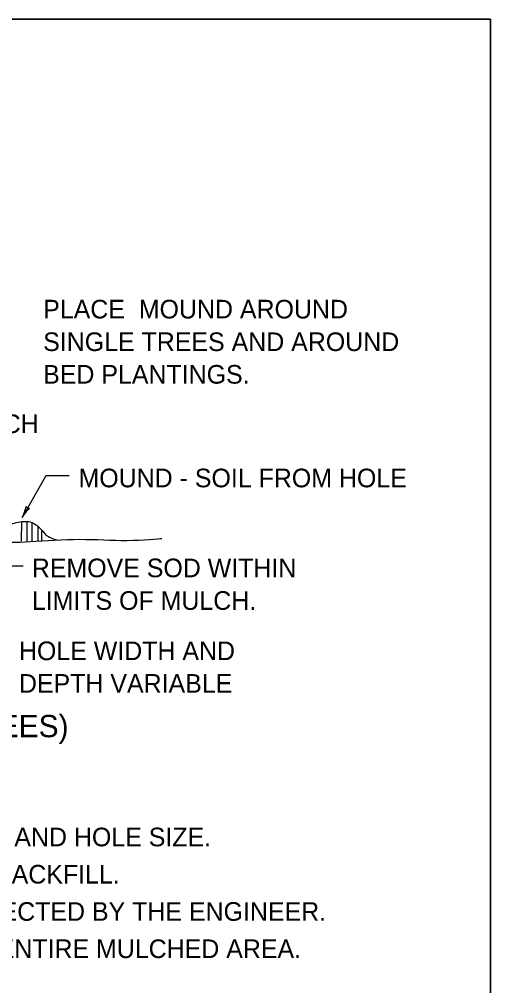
# Model space of a CAD drawing. Extents: x 1007 to 1035.5, y 1000.5 to 1021.5.
# Drawn here: x 1030.44 to 1035.5, y 1011.12 to 1021.5 of the extents above; entities that cross this region are included whole.
import ezdxf

# ---------------------------------------------------------------- set-up
doc = ezdxf.new("R2010")
doc.units = 0
for name, color, linetype in [('Level 1', 7, 'Continuous'), ('Level 10', 7, 'Continuous'), ('Level 11', 7, 'Continuous')]:
    doc.layers.add(name, color=color, linetype=linetype)

msp = doc.modelspace()

# ---------------------------------------------------------------- linework, layer by layer
at = {"layer": 'Level 1'}
for p, q in [((1030.728, 1016.598), (1030.473, 1016.151)), ((1030.978, 1016.598), (1030.728, 1016.598)), ((1030.466, 1016.107), (1030.464, 1015.896)), ((1030.525, 1016.109), (1030.525, 1015.897)), ((1030.58, 1016.094), (1030.58, 1015.899)), ((1030.643, 1016.059), (1030.643, 1015.899)), ((1030.683, 1016.014), (1030.683, 1015.899)), ((1030.485, 1015.629), (1030.235, 1015.629))]:
    msp.add_line(p, q, dxfattribs=at)
for centre, radius, start, end in [((1030.133, 1016.344), 0.391, 330.3633, 349.0321), ((1030.813, 1015.957), 0.391, 131.7104, 150.3572), ((1030.547, 1016.28), 0.0313, 199.1379, 281.2546), ((1030.133, 1016.344), 0.391, 330.3511, 330.3633)]:
    msp.add_arc(centre, radius, start, end, dxfattribs=at)
for points in [[(1030.154, 1015.91), (1030.153, 1015.925), (1030.159, 1015.972), (1030.25, 1016.049), (1030.387, 1016.092), (1030.553, 1016.126), (1030.668, 1016.043), (1030.724, 1015.96), (1030.793, 1015.927), (1030.831, 1015.914), (1030.85, 1015.91)], [(1029.123, 1015.87), (1029.254, 1015.87), (1029.499, 1015.871), (1029.834, 1015.886), (1030.174, 1015.882), (1030.522, 1015.884), (1031.111, 1015.931), (1031.592, 1015.89), (1031.947, 1015.923), (1031.972, 1015.925)]]:
    msp.add_open_spline(points, degree=3, dxfattribs=at)
at = {"layer": 'Level 10'}
for p, q in [((1007, 1021.5), (1035.5, 1021.5)), ((1035.5, 1021.5), (1035.5, 1000.5))]:
    msp.add_line(p, q, dxfattribs=at)
at = {"layer": 'Level 11'}
msp.add_lwpolyline([(1007, 1000.5), (1035.5, 1000.5), (1035.5, 1021.5), (1007, 1021.5)], close=True, dxfattribs=at)

# ---------------------------------------------------------------- texts
at = {"layer": 'Level 1'}
for s, height, p in [('PLACE  MOUND AROUND', 0.2, (1030.7, 1018.288)), ('SINGLE TREES AND AROUND', 0.2, (1030.7, 1017.938)), ('BED PLANTINGS.', 0.2, (1030.7, 1017.588)), ('MULCH', 0.2, (1029.701, 1017.057)), ('MOUND - SOIL FROM HOLE', 0.2, (1031.079, 1016.475)), ('REMOVE SOD WITHIN', 0.2, (1030.578, 1015.509)), ('LIMITS OF MULCH.', 0.2, (1030.578, 1015.159)), ('HOLE WIDTH AND', 0.2, (1030.44, 1014.619)), ('DEPTH VARIABLE', 0.2, (1030.44, 1014.269)), ("PLANTING DETAIL  ''C''  (ALL TREES)", 0.24, (1025.377, 1013.791)), ('SEE SUMMARY SHEET FOR MINIMUM BALL AND HOLE SIZE.', 0.2, (1024.729, 1012.62)), ('NO EXCAVATED SOIL SHALL BE USED AS BACKFILL.', 0.2, (1024.729, 1012.22)), ('EXCESS SOIL TO BE DISPOSED OF AS DIRECTED BY THE ENGINEER.', 0.2, (1024.729, 1011.82)), ('DEPTH OF MULCH TO BE UNIFORM OVER ENTIRE MULCHED AREA.', 0.2, (1024.729, 1011.42))]:
    msp.add_text(s, height=height, dxfattribs=at).set_placement(p)

doc.saveas('drawing.dxf')
